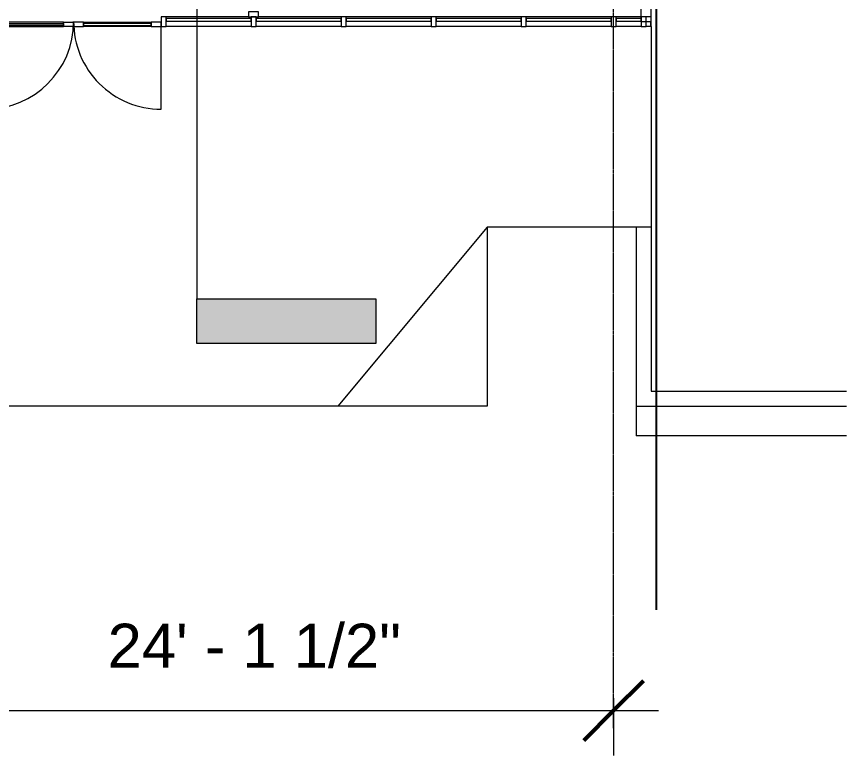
# Model space of a CAD drawing. Header units: inches. Extents: x 21753 to 28474, y -23238 to -20311.
# Drawn here: x 26030.3 to 26364, y -23092.5 to -22795.4 of the extents above; entities that cross this region are included whole.
import ezdxf

# ---------------------------------------------------------------- set-up
doc = ezdxf.new("R2010")
doc.units = ezdxf.units.IN
doc.header["$MEASUREMENT"] = 0
doc.linetypes.add('Grid Line 1_2_', pattern=[0.875, 0.5, -0.125, 0.125, -0.125])
doc.linetypes.add('Hidden', pattern=[0.28125, 0.1875, -0.09375])
for name, color, linetype, lineweight in [('A-ANNO-DIMS', 211, 'Continuous', 9), ('A-ANNO-DIMS-192', 211, 'Continuous', 9), ('A-DOOR', 31, 'Continuous', 9), ('A-FLOR-OTLN', 90, 'Continuous', 9), ('A-GLAZ-CURT', 52, 'Continuous', 9), ('A-GLAZ-CWMG', 51, 'Continuous', 9), ('A-PROP-SBCK', 71, 'Hidden', 25), ('C-BLDG-PADS', 91, 'Continuous', 9), ('C-TOPO', 7, 'Continuous', 9), ('Conc', 7, 'Continuous', 9), ('EOP-PR', 4, 'Continuous', 9), ('G-ANNO-SYMB', 111, 'Continuous', 9), ('S-GRID', 1, 'Continuous', 9)]:
    doc.layers.add(name, color=color, linetype=linetype, lineweight=lineweight)
doc.styles.add('Arial_1', font='arial.ttf', dxfattribs={"height": 17.703593})
doc.dimstyles.new('Linear_-_3_32__Arial', dxfattribs={"dimscale": 12, "dimtxt": 18, "dimasz": 2, "dimexe": 1.5, "dimexo": 1, "dimgap": 1, "dimtad": 1, "dimrnd": 0.25, "dimzin": 1, "dimdsep": 46, "dimlunit": 4, "dimtxsty": 'Arial_1', "dimblk1": 'OBLIQUE', "dimblk2": 'OBLIQUE', "dimsah": 1, "dimcen": 0.09, "dimdle": 1.5, "dimazin": 0, "dimtfac": 1, "dimtdec": 4, "dimtix": 1, "dimtmove": 0, "dimatfit": 3, "dimfxl": 1, "dimtvp": 1, "dimtfill": 1, "dimfrac": 2, "dimtolj": 1, "dimtzin": 0, "dimarcsym": 2})

# ---------------------------------------------------------------- blocks, each defined once
blk = doc.blocks.new('Door_Single_Storefront - one-827452-First Floor Plan')
at = {"layer": 'A-DOOR'}
for p, q in [((-17.59375, -35.1875), (-17.59375, 0)), ((-17.59375, -0.25), (-13.59375, -0.25)), ((-13.59375, -2), (-17.59375, -2)), ((-13.59375, -0.25), (-13.59375, -2)), ((13.59375, -0.25), (-13.59375, -0.25)), ((-13.59375, -1.5), (-13.59375, -0.75)), ((-13.59375, -0.75), (13.59375, -0.75)), ((13.59375, -1.5), (-13.59375, -1.5)), ((-13.59375, -2), (13.59375, -2)), ((13.59375, -2), (13.59375, -0.25)), ((13.59375, -0.25), (17.59375, -0.25)), ((13.59375, -0.75), (13.59375, -1.5)), ((17.59375, -2), (13.59375, -2)), ((17.59375, -0.25), (17.59375, -2))]:
    blk.add_line(p, q, dxfattribs=at)
blk.add_arc((-17.59375, 0), 35.1875, 270, 0, dxfattribs=at)
blk = doc.blocks.new('Door_Single_Storefront - one-827453-First Floor Plan')
at = {"layer": 'A-DOOR'}
for p, q in [((-17.59375, 35.1875), (-17.59375, 0)), ((-13.59375, 2), (-17.59375, 2)), ((-17.59375, 0.25), (-13.59375, 0.25)), ((-13.59375, 0.25), (-13.59375, 2)), ((-13.59375, 2), (13.59375, 2)), ((13.59375, 1.5), (-13.59375, 1.5)), ((-13.59375, 1.5), (-13.59375, 0.75)), ((-13.59375, 0.75), (13.59375, 0.75)), ((13.59375, 0.25), (-13.59375, 0.25)), ((17.59375, 2), (13.59375, 2)), ((13.59375, 2), (13.59375, 0.25)), ((13.59375, 0.75), (13.59375, 1.5)), ((13.59375, 0.25), (17.59375, 0.25)), ((17.59375, 0.25), (17.59375, 2))]:
    blk.add_line(p, q, dxfattribs=at)
blk.add_arc((-17.59375, 0), 35.1875, 360, 90, dxfattribs=at)
blk = doc.blocks.new('System Panel - Glazed-827454-First Floor Plan')
at = {"layer": 'A-GLAZ-CURT'}
for p, q in [((17.09375, 1.25), (-17.09375, 1.25)), ((-17.09375, 1.25), (-17.09375, 0.25)), ((-17.09375, 0.25), (-17.09375, 1.25)), ((17.09375, 1.25), (-17.09375, 1.25)), ((-17.09375, 0.25), (17.09375, 0.25)), ((-17.09375, 0.25), (17.09375, 0.25)), ((17.09375, 0.25), (17.09375, 1.25)), ((17.09375, 1.25), (17.09375, 0.25))]:
    blk.add_line(p, q, dxfattribs=at)
blk = doc.blocks.new('Rectangular Mullion - Rectangular Mullion 1-779229-First Floor Plan')
at = {"layer": 'A-GLAZ-CWMG'}
for p, q in [((26123.64, -22795.43), (26090.45, -22795.43)), ((26124.64, -22799.43), (26090.45, -22799.43))]:
    blk.add_line(p, q, dxfattribs=at)
blk = doc.blocks.new('Rectangular Mullion - Rectangular Mullion 1-V29-First Floor Plan')
at = {"layer": 'A-GLAZ-CWMG'}
for p, q in [((26160.83, -22795.43), (26127.64, -22795.43)), ((26160.83, -22799.43), (26126.64, -22799.43))]:
    blk.add_line(p, q, dxfattribs=at)
blk = doc.blocks.new('Rectangular Mullion - Rectangular Mullion 1-V30-First Floor Plan')
at = {"layer": 'A-GLAZ-CWMG'}
for p, q in [((26197.02, -22795.43), (26162.83, -22795.43)), ((26197.02, -22799.43), (26162.83, -22799.43))]:
    blk.add_line(p, q, dxfattribs=at)
blk = doc.blocks.new('Rectangular Mullion - Rectangular Mullion 1-827457-First Floor Plan')
at = {"layer": 'A-GLAZ-CWMG', "lineweight": 13}
for p, q in [((-2, 2), (0, 2)), ((-2, -2), (-2, 2)), ((0, 2), (0, -2)), ((0, -2), (-2, -2))]:
    blk.add_line(p, q, dxfattribs=at)
blk = doc.blocks.new('Rectangular Mullion - Rectangular Mullion 1-827449-First Floor Plan')
at = {"layer": 'A-GLAZ-CWMG', "lineweight": 13}
for p, q in [((-1, 2), (1, 2)), ((-1, -2), (-1, 2)), ((1, 2), (1, -2)), ((1, -2), (-1, -2))]:
    blk.add_line(p, q, dxfattribs=at)
blk = doc.blocks.new('System Panel - Glazed-827461-First Floor Plan')
at = {"layer": 'A-GLAZ-CURT'}
for p, q in [((5.06, 1.25), (-5.06, 1.25)), ((-5.06, 1.25), (-5.06, 0.25)), ((-5.06, 0.25), (-5.06, 1.25)), ((5.06, 1.25), (-5.06, 1.25)), ((-5.06, 0.25), (5.06, 0.25)), ((-5.06, 0.25), (5.06, 0.25)), ((5.06, 0.25), (5.06, 1.25)), ((5.06, 1.25), (5.06, 0.25))]:
    blk.add_line(p, q, dxfattribs=at)
blk = doc.blocks.new('Rectangular Mullion - Rectangular Mullion 1-779578-First Floor Plan')
at = {"layer": 'A-GLAZ-CWMG'}
for p, q in [((26281.52, -22795.43), (26271.39, -22795.43)), ((26281.52, -22799.43), (26271.39, -22799.43)), ((26285.52, -22799.43), (26283.52, -22799.43))]:
    blk.add_line(p, q, dxfattribs=at)
blk = doc.blocks.new('Rectangular Mullion - Rectangular Mullion 1-V32-First Floor Plan')
at = {"layer": 'A-GLAZ-CWMG'}
for p, q in [((26281.52, -22795.43), (26281.52, -22761.18)), ((26285.52, -22795.43), (26285.52, -22761.18)), ((26281.52, -22796.18), (26281.52, -22795.43)), ((26281.52, -22796.37), (26281.52, -22796.18))]:
    blk.add_line(p, q, dxfattribs=at)
blk = doc.blocks.new('Rectangular Mullion - Rectangular Mullion 1-827436-First Floor Plan')
at = {"layer": 'A-GLAZ-CWMG', "lineweight": 13}
for p, q in [((-2, 2), (0, 2)), ((-2, -2), (-2, 2)), ((0, 2), (0, -2)), ((0, -2), (-2, -2))]:
    blk.add_line(p, q, dxfattribs=at)
blk = doc.blocks.new('Rectangular Mullion - Rectangular Mullion 1-836905-First Floor Plan')
at = {"layer": 'A-GLAZ-CWMG', "lineweight": 13}
for p, q in [((0, 2), (-2, 2)), ((-2, 2), (-2, -2)), ((0, -2), (0, 2)), ((-2, -2), (0, -2))]:
    blk.add_line(p, q, dxfattribs=at)
blk = doc.blocks.new('Section - 3_32_ x 3_8_-18514-First Floor Plan')
at = {"layer": 'G-ANNO-SYMB'}
blk.add_hatch(color=256, dxfattribs=at).paths.add_polyline_path([(0, 0.375), (0, 0), (-0.09375, 0), (-0.09375, 0.375)], flags=0)
for p, q in [((0, 0.375), (-0.09375, 0.375)), ((-0.09375, 0.375), (-0.09375, 0)), ((0, 0), (0, 0.375)), ((-0.09375, 0), (0, 0))]:
    blk.add_line(p, q, dxfattribs=at)
blk = doc.blocks.new('DIMBLOCK47-First Floor Plan')
at = {"layer": 'A-ANNO-DIMS-192', "lineweight": 50}
for p, q in [((25980.89, -23074.53), (25992.89, -23062.53)), ((26270.39, -23074.53), (26282.39, -23062.53)), ((25980.89, -23074.53), (25968.89, -23086.53)), ((26270.39, -23074.53), (26258.39, -23086.53))]:
    blk.add_line(p, q, dxfattribs=at)
at = {"layer": 'A-ANNO-DIMS-192'}
for p, q in [((25980.89, -23069.56), (25980.89, -23092.53)), ((25980.89, -23074.53), (25980.89, -23069.56)), ((26270.39, -23069.56), (26270.39, -23092.53)), ((26270.39, -23074.53), (26270.39, -23069.56)), ((25980.89, -23074.53), (26288.39, -23074.53))]:
    blk.add_line(p, q, dxfattribs=at)
at = {"layer": 'A-ANNO-DIMS-192', "color": 0, "insert": (26066.93, -23039.56), "char_height": 17.7036, "width": 140.8985, "attachment_point": 1, "line_spacing_factor": 0.938532, "style": 'Arial_1', "bg_fill": 3, "box_fill_scale": 1.25, "bg_fill_color": 0, "bg_fill_transparency": 0}
blk.add_mtext('24\' - 1 1/2"', dxfattribs=at)
blk = doc.blocks.new('_Oblique')
at = {"color": 0, "linetype": 'ByBlock', "lineweight": -2}
blk.add_line((-0.5, -0.5), (0.5, 0.5), dxfattribs=at)

msp = doc.modelspace()

# ---------------------------------------------------------------- linework, layer by layer
at = {"layer": 'A-FLOR-OTLN'}
for p, q in [((26219.494, -22880.067), (26159.494, -22952.067)), ((26285.491, -22880.067), (26219.494, -22880.067)), ((26219.494, -22880.067), (26219.494, -22952.067)), ((26219.494, -22952.067), (26159.494, -22952.067))]:
    msp.add_line(p, q, dxfattribs=at)
at = {"layer": 'A-PROP-SBCK'}
msp.add_line((26287.515, -22220.428), (26287.515, -23033.98), dxfattribs=at)
at = {"layer": 'C-BLDG-PADS'}
msp.add_line((26285.39, -22799.303), (26285.39, -22797.428), dxfattribs=at)
at = {"layer": 'C-TOPO'}
msp.add_line((26285.391, -22797.428), (26285.391, -22799.303), dxfattribs=at)
at = {"layer": 'Conc'}
for p, q in [((26285.491, -22799.428), (26285.491, -22946.067)), ((26279.491, -22880.067), (26279.491, -22964.067)), ((26159.494, -22952.067), (23703.903, -22952.067)), ((26363.983, -22964.067), (26279.491, -22964.067))]:
    msp.add_line(p, q, dxfattribs=at)
at = {"layer": 'EOP-PR'}
for p, q in [((26285.491, -22946.067), (26363.983, -22946.067)), ((26279.491, -22952.067), (26363.983, -22952.067))]:
    msp.add_line(p, q, dxfattribs=at)
at = {"layer": 'G-ANNO-SYMB'}
msp.add_line((26102.817, -21003.077), (26102.817, -22908.84), dxfattribs=at)
at = {"layer": 'S-GRID', "linetype": 'Grid Line 1_2_'}
msp.add_line((26270.39, -23081.576), (26270.39, -20779.921), dxfattribs=at)

# ---------------------------------------------------------------- block references
at = {"layer": 'A-DOOR'}
msp.add_blockref('Door_Single_Storefront - one-827452-First Floor Plan', (26035.671, -22797.428), dxfattribs=at)
at = {"layer": 'A-DOOR', "rotation": 180}
msp.add_blockref('Door_Single_Storefront - one-827453-First Floor Plan', (26070.859, -22797.428), dxfattribs=at)
at = {"layer": 'A-GLAZ-CURT'}
for name, p in [('System Panel - Glazed-827454-First Floor Plan', (26107.546, -22797.428)), ('System Panel - Glazed-827454-First Floor Plan', (26143.734, -22797.428)), ('System Panel - Glazed-827454-First Floor Plan', (26179.921, -22797.428)), ('System Panel - Glazed-827454-First Floor Plan', (26216.109, -22797.428)), ('System Panel - Glazed-827454-First Floor Plan', (26252.296, -22797.428)), ('System Panel - Glazed-827461-First Floor Plan', (26276.453, -22797.428))]:
    msp.add_blockref(name, p, dxfattribs=at)
at = {"layer": 'A-GLAZ-CWMG'}
for name, p in [('Rectangular Mullion - Rectangular Mullion 1-V32-First Floor Plan', (0, 0)), ('Rectangular Mullion - Rectangular Mullion 1-779229-First Floor Plan', (0, 0)), ('Rectangular Mullion - Rectangular Mullion 1-V29-First Floor Plan', (0, 0)), ('Rectangular Mullion - Rectangular Mullion 1-V30-First Floor Plan', (0, 0)), ('Rectangular Mullion - Rectangular Mullion 1-V30-First Floor Plan', (36.187, 0)), ('Rectangular Mullion - Rectangular Mullion 1-V30-First Floor Plan', (72.375, 0)), ('Rectangular Mullion - Rectangular Mullion 1-779578-First Floor Plan', (0, 0))]:
    msp.add_blockref(name, p, dxfattribs=at)
at = {"layer": 'A-GLAZ-CWMG', "rotation": 270}
msp.add_blockref('Rectangular Mullion - Rectangular Mullion 1-836905-First Floor Plan', (26125.64, -22795.428), dxfattribs=at)
at = {"layer": 'A-GLAZ-CWMG', "extrusion": (0, 0, -1)}
for name, p, rotation in [('Rectangular Mullion - Rectangular Mullion 1-827449-First Floor Plan', (-26089.453, -22797.428), 180), ('Rectangular Mullion - Rectangular Mullion 1-827449-First Floor Plan', (-26125.64, -22797.428), 180), ('Rectangular Mullion - Rectangular Mullion 1-827449-First Floor Plan', (-26161.828, -22797.428), 180), ('Rectangular Mullion - Rectangular Mullion 1-827449-First Floor Plan', (-26198.015, -22797.428), 180), ('Rectangular Mullion - Rectangular Mullion 1-827449-First Floor Plan', (-26234.203, -22797.428), 180), ('Rectangular Mullion - Rectangular Mullion 1-827449-First Floor Plan', (-26270.39, -22797.428), 180), ('Rectangular Mullion - Rectangular Mullion 1-827457-First Floor Plan', (-26283.515, -22797.428), 180), ('Rectangular Mullion - Rectangular Mullion 1-827436-First Floor Plan', (-26283.515, -22797.428), 270)]:
    msp.add_blockref(name, p, dxfattribs=dict(at, rotation=rotation))
at = {"layer": 'G-ANNO-SYMB', "extrusion": (0, 0, -1), "xscale": 191.9999999999999, "yscale": 191.9999999999999, "zscale": 191.9999999999999, "rotation": 90.00000000000053}
msp.add_blockref('Section - 3_32_ x 3_8_-18514-First Floor Plan', (-26102.817, -22908.84), dxfattribs=at)

# ---------------------------------------------------------------- next in the draw order: dimensions: what is measured, and where the dimension line sits
at = {"layer": 'A-ANNO-DIMS'}
dim = msp.add_linear_dim(base=(26270.39, -23074.529), p1=(25980.89, -23057.559), p2=(26270.39, -23057.559), dimstyle='Linear_-_3_32__Arial', override={"dimpost": '<>', "dimfxl": 289.5}, dxfattribs=at)
dim.commit()
dim.dimension.update_dxf_attribs({"geometry": 'DIMBLOCK47-First Floor Plan', "text_midpoint": (26125.64, -23053.376)})

doc.saveas('drawing.dxf')
